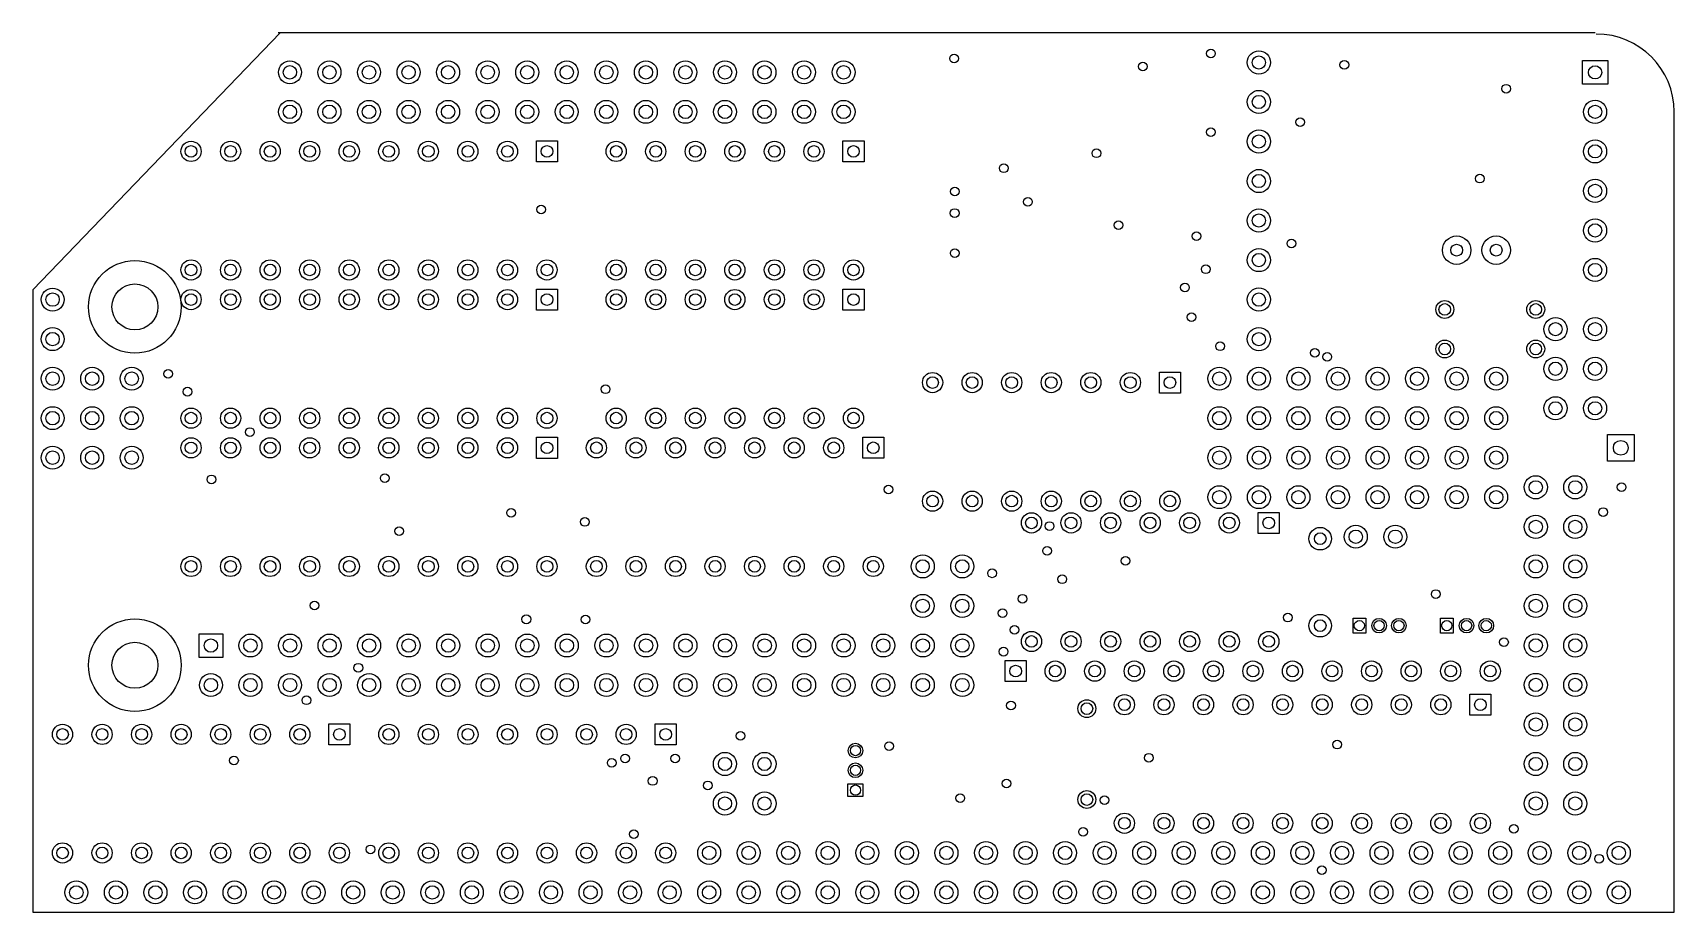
# Model space of a CAD drawing. Header units: millimetres. Extents: x 1016 to 1121, y -762 to -705.
import ezdxf

# ---------------------------------------------------------------- set-up
doc = ezdxf.new("R2010")
doc.units = ezdxf.units.MM

msp = doc.modelspace()

# ---------------------------------------------------------------- linework, layer by layer
for points in [[(1031.875, -705.485), (1016, -721.995), (1016, -762)], [(1116.33, -705.485), (1031.748, -705.485)], [(1121.41, -762), (1121.41, -710.565)], [(1016, -762), (1121.41, -762)]]:
    msp.add_lwpolyline(points)
for points in [[(1117.14788, -707.256269), (1117.14788, -708.796271), (1115.51466, -708.796271), (1115.51466, -707.256269)], [(1049.69564, -712.42936), (1049.69564, -713.78064), (1048.34436, -713.78064), (1048.34436, -712.42936)], [(1069.38064, -712.42936), (1069.38064, -713.78064), (1068.02936, -713.78064), (1068.02936, -712.42936)], [(1049.69564, -721.95436), (1049.69564, -723.30564), (1048.34436, -723.30564), (1048.34436, -721.95436)], [(1069.38064, -721.95436), (1069.38064, -723.30564), (1068.02936, -723.30564), (1068.02936, -721.95436)], [(1089.70064, -727.28836), (1089.70064, -728.63964), (1088.34936, -728.63964), (1088.34936, -727.28836)], [(1049.69564, -731.4819), (1049.69564, -732.83318), (1048.34436, -732.83318), (1048.34436, -731.4819)], [(1070.65064, -731.47936), (1070.65064, -732.83064), (1069.29936, -732.83064), (1069.29936, -731.47936)], [(1117.13264, -731.30664), (1118.8319, -731.30664), (1118.8319, -733.0059), (1117.13264, -733.0059)], [(1096.050005, -736.305995), (1096.050005, -737.656005), (1094.699995, -737.656005), (1094.699995, -736.305995)], [(1100.7852, -743.1024), (1101.598, -743.1024), (1101.598, -744.0676), (1100.7852, -744.0676)], [(1106.3986, -743.1024), (1107.2114, -743.1024), (1107.2114, -744.0676), (1106.3986, -744.0676)], [(1028.198807, -745.624468), (1026.674807, -745.624468), (1026.674807, -744.100468), (1028.198807, -744.100468)], [(1078.44336, -745.83036), (1079.79464, -745.83036), (1079.79464, -747.18164), (1078.44336, -747.18164)], [(1109.63964, -747.98936), (1109.63964, -749.34064), (1108.28836, -749.34064), (1108.28836, -747.98936)], [(1036.36318, -749.8969), (1036.36318, -751.24818), (1035.0119, -751.24818), (1035.0119, -749.8969)], [(1057.31818, -749.8969), (1057.31818, -751.24818), (1055.9669, -751.24818), (1055.9669, -749.8969)], [(1068.3494, -754.5578), (1068.3494, -753.745), (1069.3146, -753.745), (1069.3146, -754.5578)]]:
    msp.add_lwpolyline(points, close=True)
for centre, radius in [((1032.51, -708.025), 0.7366), ((1035.05, -708.025), 0.7366), ((1037.59, -708.025), 0.7366), ((1040.13, -708.025), 0.7366), ((1042.67, -708.025), 0.7366), ((1045.21, -708.025), 0.7366), ((1047.75, -708.025), 0.7366), ((1050.29, -708.025), 0.7366), ((1052.83, -708.025), 0.7366), ((1055.37, -708.025), 0.7366), ((1057.91, -708.025), 0.7366), ((1060.45, -708.025), 0.7366), ((1062.99, -708.025), 0.7366), ((1065.53, -708.025), 0.7366), ((1068.07, -708.025), 0.7366), ((1075.16168, -707.14108), 0.279603), ((1091.66152, -706.81088), 0.279603), ((1094.74, -707.39), 0.744601), ((1094.74, -707.39), 0.424612), ((1100.2264, -707.5424), 0.279603), ((1032.51, -708.025), 0.4318), ((1035.05, -708.025), 0.4318), ((1037.59, -708.025), 0.4318), ((1040.13, -708.025), 0.4318), ((1042.67, -708.025), 0.4318), ((1045.21, -708.025), 0.4318), ((1047.75, -708.025), 0.4318), ((1050.29, -708.025), 0.4318), ((1052.83, -708.025), 0.4318), ((1055.37, -708.025), 0.4318), ((1057.91, -708.025), 0.4318), ((1060.45, -708.025), 0.4318), ((1062.99, -708.025), 0.4318), ((1065.53, -708.025), 0.4318), ((1068.07, -708.025), 0.4318), ((1087.28256, -707.64654), 0.279603), ((1116.33127, -708.02627), 0.424612), ((1094.74, -709.93), 0.744601), ((1110.615, -709.07656), 0.279603), ((1032.51, -710.565), 0.7366), ((1032.51, -710.565), 0.4318), ((1035.05, -710.565), 0.7366), ((1035.05, -710.565), 0.4318), ((1037.59, -710.565), 0.7366), ((1037.59, -710.565), 0.4318), ((1040.13, -710.565), 0.7366), ((1040.13, -710.565), 0.4318), ((1042.67, -710.565), 0.7366), ((1042.67, -710.565), 0.4318), ((1045.21, -710.565), 0.7366), ((1045.21, -710.565), 0.4318), ((1047.75, -710.565), 0.7366), ((1047.75, -710.565), 0.4318), ((1050.29, -710.565), 0.7366), ((1050.29, -710.565), 0.4318), ((1052.83, -710.565), 0.7366), ((1052.83, -710.565), 0.4318), ((1055.37, -710.565), 0.7366), ((1055.37, -710.565), 0.4318), ((1057.91, -710.565), 0.7366), ((1057.91, -710.565), 0.4318), ((1060.45, -710.565), 0.7366), ((1060.45, -710.565), 0.4318), ((1062.99, -710.565), 0.7366), ((1062.99, -710.565), 0.4318), ((1065.53, -710.565), 0.7366), ((1065.53, -710.565), 0.4318), ((1068.07, -710.565), 0.7366), ((1068.07, -710.565), 0.4318), ((1094.74, -709.93), 0.424612), ((1116.33, -710.565), 0.744601), ((1116.33, -710.565), 0.424612), ((1097.38922, -711.2254), 0.279603), ((1026.16, -713.105), 0.649605), ((1028.7, -713.105), 0.649605), ((1031.24, -713.105), 0.649605), ((1033.78, -713.105), 0.649605), ((1036.32, -713.105), 0.649605), ((1038.86, -713.105), 0.649605), ((1041.4, -713.105), 0.649605), ((1043.94, -713.105), 0.649605), ((1046.48, -713.105), 0.649605), ((1053.465, -713.105), 0.649605), ((1056.005, -713.105), 0.649605), ((1058.545, -713.105), 0.649605), ((1061.085, -713.105), 0.649605), ((1063.625, -713.105), 0.649605), ((1066.165, -713.105), 0.649605), ((1091.64882, -711.87564), 0.279603), ((1094.74, -712.47), 0.744601), ((1094.74, -712.47), 0.424612), ((1116.33, -713.105), 0.744601), ((1026.16, -713.105), 0.374599), ((1028.7, -713.105), 0.374599), ((1031.24, -713.105), 0.374599), ((1033.78, -713.105), 0.374599), ((1036.32, -713.105), 0.374599), ((1038.86, -713.105), 0.374599), ((1041.4, -713.105), 0.374599), ((1043.94, -713.105), 0.374599), ((1046.48, -713.105), 0.374599), ((1049.02, -713.105), 0.374599), ((1053.465, -713.105), 0.374599), ((1056.005, -713.105), 0.374599), ((1058.545, -713.105), 0.374599), ((1061.085, -713.105), 0.374599), ((1063.625, -713.105), 0.374599), ((1066.165, -713.105), 0.374599), ((1068.705, -713.105), 0.374599), ((1084.30314, -713.22946), 0.279603), ((1116.33, -713.105), 0.424612), ((1078.35192, -714.19212), 0.279603), ((1094.74, -715.01), 0.744601), ((1094.74, -715.01), 0.424612), ((1108.92844, -714.8576), 0.279603), ((1075.20994, -715.68564), 0.279603), ((1116.33, -715.645), 0.744601), ((1116.33, -715.645), 0.424612), ((1048.64408, -716.84134), 0.279603), ((1079.90894, -716.34604), 0.279603), ((1075.20232, -717.06994), 0.279603), ((1085.723, -717.85226), 0.279603), ((1094.74, -717.55), 0.744601), ((1094.74, -717.55), 0.424612), ((1116.33, -718.185), 0.744601), ((1116.33, -718.185), 0.424612), ((1090.73188, -718.55584), 0.279603), ((1096.82788, -719.0232), 0.279603), ((1107.44, -719.455), 0.9144), ((1109.98, -719.455), 0.9144), ((1075.20486, -719.64804), 0.279603), ((1094.74, -720.09), 0.744601), ((1094.74, -720.09), 0.424612), ((1107.44, -719.455), 0.381), ((1109.98, -719.455), 0.381), ((1022.554978, -723.0999), 2.974594), ((1026.16, -720.725), 0.649605), ((1026.16, -720.725), 0.374599), ((1028.7, -720.725), 0.649605), ((1028.7, -720.725), 0.374599), ((1031.24, -720.725), 0.649605), ((1031.24, -720.725), 0.374599), ((1033.78, -720.725), 0.649605), ((1033.78, -720.725), 0.374599), ((1036.32, -720.725), 0.649605), ((1036.32, -720.725), 0.374599), ((1038.86, -720.725), 0.649605), ((1038.86, -720.725), 0.374599), ((1041.4, -720.725), 0.649605), ((1041.4, -720.725), 0.374599), ((1043.94, -720.725), 0.649605), ((1043.94, -720.725), 0.374599), ((1046.48, -720.725), 0.649605), ((1046.48, -720.725), 0.374599), ((1049.02, -720.725), 0.649605), ((1049.02, -720.725), 0.374599), ((1053.465, -720.725), 0.649605), ((1053.465, -720.725), 0.374599), ((1056.005, -720.725), 0.649605), ((1056.005, -720.725), 0.374599), ((1058.545, -720.725), 0.649605), ((1058.545, -720.725), 0.374599), ((1061.085, -720.725), 0.649605), ((1061.085, -720.725), 0.374599), ((1063.625, -720.725), 0.649605), ((1063.625, -720.725), 0.374599), ((1066.165, -720.725), 0.649605), ((1066.165, -720.725), 0.374599), ((1068.705, -720.725), 0.649605), ((1068.705, -720.725), 0.374599), ((1091.32624, -720.68182), 0.279603), ((1116.33, -720.725), 0.744601), ((1116.33, -720.725), 0.424612), ((1017.27, -722.63), 0.7366), ((1022.554978, -723.0999), 1.474597), ((1026.16, -722.63), 0.649605), ((1028.7, -722.63), 0.649605), ((1031.24, -722.63), 0.649605), ((1033.78, -722.63), 0.649605), ((1036.32, -722.63), 0.649605), ((1038.86, -722.63), 0.649605), ((1041.4, -722.63), 0.649605), ((1043.94, -722.63), 0.649605), ((1046.48, -722.63), 0.649605), ((1053.465, -722.63), 0.649605), ((1056.005, -722.63), 0.649605), ((1058.545, -722.63), 0.649605), ((1061.085, -722.63), 0.649605), ((1063.625, -722.63), 0.649605), ((1066.165, -722.63), 0.649605), ((1089.99274, -721.8553), 0.279603), ((1094.74, -722.63), 0.744601), ((1017.27, -722.63), 0.4318), ((1026.16, -722.63), 0.374599), ((1028.7, -722.63), 0.374599), ((1031.24, -722.63), 0.374599), ((1033.78, -722.63), 0.374599), ((1036.32, -722.63), 0.374599), ((1038.86, -722.63), 0.374599), ((1041.4, -722.63), 0.374599), ((1043.94, -722.63), 0.374599), ((1046.48, -722.63), 0.374599), ((1049.02, -722.63), 0.374599), ((1053.465, -722.63), 0.374599), ((1056.005, -722.63), 0.374599), ((1058.545, -722.63), 0.374599), ((1061.085, -722.63), 0.374599), ((1063.625, -722.63), 0.374599), ((1066.165, -722.63), 0.374599), ((1068.705, -722.63), 0.374599), ((1094.74, -722.63), 0.424612), ((1106.678, -723.265), 0.574599), ((1106.678, -723.265), 0.374599), ((1112.52, -723.265), 0.574599), ((1112.52, -723.265), 0.374599), ((1090.41184, -723.76538), 0.279603), ((1113.79, -724.535), 0.744601), ((1113.79, -724.535), 0.424612), ((1116.33, -724.535), 0.744601), ((1116.33, -724.535), 0.424612), ((1017.27, -725.17), 0.7366), ((1017.27, -725.17), 0.4318), ((1094.74, -725.17), 0.744601), ((1094.74, -725.17), 0.424612), ((1092.24572, -725.63228), 0.279603), ((1098.33156, -726.05392), 0.279603), ((1099.13166, -726.313), 0.279603), ((1106.678, -725.805), 0.574599), ((1106.678, -725.805), 0.374599), ((1112.52, -725.805), 0.574599), ((1112.52, -725.805), 0.374599), ((1017.27, -727.71), 0.7366), ((1017.27, -727.71), 0.4318), ((1019.81, -727.71), 0.7366), ((1019.81, -727.71), 0.4318), ((1022.35, -727.71), 0.7366), ((1022.35, -727.71), 0.4318), ((1024.69696, -727.39758), 0.279603), ((1073.785, -727.964), 0.649605), ((1076.325, -727.964), 0.649605), ((1078.865, -727.964), 0.649605), ((1081.405, -727.964), 0.649605), ((1083.945, -727.964), 0.649605), ((1086.485, -727.964), 0.649605), ((1092.2, -727.71), 0.7366), ((1092.2, -727.71), 0.4318), ((1094.74, -727.71), 0.7366), ((1094.74, -727.71), 0.4318), ((1097.28, -727.71), 0.7366), ((1097.28, -727.71), 0.4318), ((1099.82, -727.71), 0.7366), ((1099.82, -727.71), 0.4318), ((1102.36, -727.71), 0.7366), ((1102.36, -727.71), 0.4318), ((1104.9, -727.71), 0.7366), ((1104.9, -727.71), 0.4318), ((1107.44, -727.71), 0.7366), ((1107.44, -727.71), 0.4318), ((1109.98, -727.71), 0.7366), ((1109.98, -727.71), 0.4318), ((1113.79, -727.075), 0.744601), ((1113.79, -727.075), 0.424612), ((1116.33, -727.075), 0.744601), ((1116.33, -727.075), 0.424612), ((1025.9314, -728.5482), 0.279603), ((1052.78682, -728.39326), 0.279603), ((1073.785, -727.964), 0.374599), ((1076.325, -727.964), 0.374599), ((1078.865, -727.964), 0.374599), ((1081.405, -727.964), 0.374599), ((1083.945, -727.964), 0.374599), ((1086.485, -727.964), 0.374599), ((1089.025, -727.964), 0.374599), ((1113.79, -729.615), 0.744601), ((1113.79, -729.615), 0.424612), ((1116.33, -729.615), 0.744601), ((1116.33, -729.615), 0.424612), ((1017.27, -730.25), 0.7366), ((1017.27, -730.25), 0.4318), ((1019.81, -730.25), 0.7366), ((1019.81, -730.25), 0.4318), ((1022.35, -730.25), 0.7366), ((1022.35, -730.25), 0.4318), ((1026.16, -730.25), 0.649605), ((1026.16, -730.25), 0.374599), ((1028.7, -730.25), 0.649605), ((1028.7, -730.25), 0.374599), ((1031.24, -730.25), 0.649605), ((1031.24, -730.25), 0.374599), ((1033.78, -730.25), 0.649605), ((1033.78, -730.25), 0.374599), ((1036.32, -730.25), 0.649605), ((1036.32, -730.25), 0.374599), ((1038.86, -730.25), 0.649605), ((1038.86, -730.25), 0.374599), ((1041.4, -730.25), 0.649605), ((1041.4, -730.25), 0.374599), ((1043.94, -730.25), 0.649605), ((1043.94, -730.25), 0.374599), ((1046.48, -730.25), 0.649605), ((1046.48, -730.25), 0.374599), ((1049.02, -730.25), 0.649605), ((1049.02, -730.25), 0.374599), ((1053.465, -730.25), 0.649605), ((1053.465, -730.25), 0.374599), ((1056.005, -730.25), 0.649605), ((1056.005, -730.25), 0.374599), ((1058.545, -730.25), 0.649605), ((1058.545, -730.25), 0.374599), ((1061.085, -730.25), 0.649605), ((1061.085, -730.25), 0.374599), ((1063.625, -730.25), 0.649605), ((1063.625, -730.25), 0.374599), ((1066.165, -730.25), 0.649605), ((1066.165, -730.25), 0.374599), ((1068.705, -730.25), 0.649605), ((1068.705, -730.25), 0.374599), ((1092.2, -730.25), 0.7366), ((1092.2, -730.25), 0.4318), ((1094.74, -730.25), 0.7366), ((1094.74, -730.25), 0.4318), ((1097.28, -730.25), 0.7366), ((1097.28, -730.25), 0.4318), ((1099.82, -730.25), 0.7366), ((1099.82, -730.25), 0.4318), ((1102.36, -730.25), 0.7366), ((1102.36, -730.25), 0.4318), ((1104.9, -730.25), 0.7366), ((1104.9, -730.25), 0.4318), ((1107.44, -730.25), 0.7366), ((1107.44, -730.25), 0.4318), ((1109.98, -730.25), 0.7366), ((1109.98, -730.25), 0.4318), ((1026.16, -732.15754), 0.649605), ((1028.7, -732.15754), 0.649605), ((1029.9446, -731.14408), 0.279603), ((1031.24, -732.15754), 0.649605), ((1033.78, -732.15754), 0.649605), ((1036.32, -732.15754), 0.649605), ((1038.86, -732.15754), 0.649605), ((1041.4, -732.15754), 0.649605), ((1043.94, -732.15754), 0.649605), ((1046.48, -732.15754), 0.649605), ((1052.195, -732.155), 0.649605), ((1054.735, -732.155), 0.649605), ((1057.275, -732.155), 0.649605), ((1059.815, -732.155), 0.649605), ((1062.355, -732.155), 0.649605), ((1064.895, -732.155), 0.649605), ((1067.435, -732.155), 0.649605), ((1017.27, -732.79), 0.7366), ((1017.27, -732.79), 0.4318), ((1019.81, -732.79), 0.7366), ((1019.81, -732.79), 0.4318), ((1022.35, -732.79), 0.7366), ((1022.35, -732.79), 0.4318), ((1026.16, -732.15754), 0.374599), ((1028.7, -732.15754), 0.374599), ((1031.24, -732.15754), 0.374599), ((1033.78, -732.15754), 0.374599), ((1036.32, -732.15754), 0.374599), ((1038.86, -732.15754), 0.374599), ((1041.4, -732.15754), 0.374599), ((1043.94, -732.15754), 0.374599), ((1046.48, -732.15754), 0.374599), ((1049.02, -732.15754), 0.374599), ((1052.195, -732.155), 0.374599), ((1054.735, -732.155), 0.374599), ((1057.275, -732.155), 0.374599), ((1059.815, -732.155), 0.374599), ((1062.355, -732.155), 0.374599), ((1064.895, -732.155), 0.374599), ((1067.435, -732.155), 0.374599), ((1069.975, -732.155), 0.374599), ((1092.2, -732.79), 0.7366), ((1092.2, -732.79), 0.4318), ((1094.74, -732.79), 0.7366), ((1094.74, -732.79), 0.4318), ((1097.28, -732.79), 0.7366), ((1097.28, -732.79), 0.4318), ((1099.82, -732.79), 0.7366), ((1099.82, -732.79), 0.4318), ((1102.36, -732.79), 0.7366), ((1102.36, -732.79), 0.4318), ((1104.9, -732.79), 0.7366), ((1104.9, -732.79), 0.4318), ((1107.44, -732.79), 0.7366), ((1107.44, -732.79), 0.4318), ((1109.98, -732.79), 0.7366), ((1109.98, -732.79), 0.4318), ((1117.98227, -732.15627), 0.47498), ((1027.4681, -734.18446), 0.279603), ((1038.59838, -734.10826), 0.279603), ((1070.95798, -734.8347), 0.279603), ((1092.2, -735.33), 0.7366), ((1094.74, -735.33), 0.7366), ((1097.28, -735.33), 0.7366), ((1099.82, -735.33), 0.7366), ((1102.36, -735.33), 0.7366), ((1104.9, -735.33), 0.7366), ((1107.44, -735.33), 0.7366), ((1109.98, -735.33), 0.7366), ((1112.52, -734.695), 0.744601), ((1112.52, -734.695), 0.424612), ((1115.06, -734.695), 0.744601), ((1115.06, -734.695), 0.424612), ((1118.03434, -734.68992), 0.279603), ((1073.785, -735.584), 0.649605), ((1073.785, -735.584), 0.374599), ((1076.325, -735.584), 0.649605), ((1076.325, -735.584), 0.374599), ((1078.865, -735.584), 0.649605), ((1078.865, -735.584), 0.374599), ((1081.405, -735.584), 0.649605), ((1081.405, -735.584), 0.374599), ((1083.945, -735.584), 0.649605), ((1083.945, -735.584), 0.374599), ((1086.485, -735.584), 0.649605), ((1086.485, -735.584), 0.374599), ((1089.025, -735.584), 0.649605), ((1089.025, -735.584), 0.374599), ((1092.2, -735.33), 0.4318), ((1094.74, -735.33), 0.4318), ((1097.28, -735.33), 0.4318), ((1099.82, -735.33), 0.4318), ((1102.36, -735.33), 0.4318), ((1104.9, -735.33), 0.4318), ((1107.44, -735.33), 0.4318), ((1109.98, -735.33), 0.4318), ((1046.71368, -736.3333), 0.279603), ((1051.45332, -736.92004), 0.279603), ((1080.135, -736.981), 0.649605), ((1080.135, -736.981), 0.374599), ((1082.675, -736.981), 0.649605), ((1082.675, -736.981), 0.374599), ((1085.215, -736.981), 0.649605), ((1085.215, -736.981), 0.374599), ((1087.755, -736.981), 0.649605), ((1087.755, -736.981), 0.374599), ((1090.295, -736.981), 0.649605), ((1090.295, -736.981), 0.374599), ((1092.835, -736.981), 0.649605), ((1092.835, -736.981), 0.374599), ((1095.375, -736.981), 0.374599), ((1112.52, -737.235), 0.744601), ((1112.52, -737.235), 0.424612), ((1115.06, -737.235), 0.744601), ((1115.06, -737.235), 0.424612), ((1116.84562, -736.28504), 0.279603), ((1039.52802, -737.50932), 0.279603), ((1081.29832, -737.1842), 0.279603), ((1098.677, -737.997), 0.724599), ((1098.677, -737.997), 0.374599), ((1100.963, -737.87), 0.7366), ((1100.963, -737.87), 0.4318), ((1103.503, -737.87), 0.7366), ((1103.503, -737.87), 0.4318), ((1081.13576, -738.78186), 0.279603), ((1026.16, -739.77754), 0.649605), ((1026.16, -739.77754), 0.374599), ((1028.7, -739.77754), 0.649605), ((1028.7, -739.77754), 0.374599), ((1031.24, -739.77754), 0.649605), ((1031.24, -739.77754), 0.374599), ((1033.78, -739.77754), 0.649605), ((1033.78, -739.77754), 0.374599), ((1036.32, -739.77754), 0.649605), ((1036.32, -739.77754), 0.374599), ((1038.86, -739.77754), 0.649605), ((1038.86, -739.77754), 0.374599), ((1041.4, -739.77754), 0.649605), ((1041.4, -739.77754), 0.374599), ((1043.94, -739.77754), 0.649605), ((1043.94, -739.77754), 0.374599), ((1046.48, -739.77754), 0.649605), ((1046.48, -739.77754), 0.374599), ((1049.02, -739.77754), 0.649605), ((1049.02, -739.77754), 0.374599), ((1052.195, -739.775), 0.649605), ((1052.195, -739.775), 0.374599), ((1054.735, -739.775), 0.649605), ((1054.735, -739.775), 0.374599), ((1057.275, -739.775), 0.649605), ((1057.275, -739.775), 0.374599), ((1059.815, -739.775), 0.649605), ((1059.815, -739.775), 0.374599), ((1062.355, -739.775), 0.649605), ((1062.355, -739.775), 0.374599), ((1064.895, -739.775), 0.649605), ((1064.895, -739.775), 0.374599), ((1067.435, -739.775), 0.649605), ((1067.435, -739.775), 0.374599), ((1069.975, -739.775), 0.649605), ((1069.975, -739.775), 0.374599), ((1073.15, -739.775), 0.744601), ((1073.15, -739.775), 0.424612), ((1075.69, -739.775), 0.744601), ((1075.69, -739.775), 0.424612), ((1077.60262, -740.22204), 0.279603), ((1086.17512, -739.4194), 0.279603), ((1112.52, -739.775), 0.744601), ((1112.52, -739.775), 0.424612), ((1115.06, -739.775), 0.744601), ((1115.06, -739.775), 0.424612), ((1082.11366, -740.60558), 0.279603), ((1034.08988, -742.29468), 0.279603), ((1073.15, -742.315), 0.7366), ((1073.15, -742.315), 0.431597), ((1075.69, -742.315), 0.7366), ((1075.69, -742.315), 0.431597), ((1079.5635, -741.85526), 0.279603), ((1106.09634, -741.553), 0.279603), ((1112.52, -742.315), 0.744601), ((1112.52, -742.315), 0.424612), ((1115.06, -742.315), 0.744601), ((1115.06, -742.315), 0.424612), ((1047.69412, -743.1786), 0.279603), ((1051.49904, -743.1913), 0.279603), ((1078.2808, -742.7849), 0.279603), ((1096.59928, -743.06938), 0.279603), ((1098.677, -743.585), 0.724599), ((1102.4616, -743.585), 0.4699), ((1103.7316, -743.585), 0.4699), ((1108.075, -743.585), 0.4699), ((1109.345, -743.585), 0.4699), ((1022.554978, -746.13008), 2.974594), ((1029.976604, -744.86262), 0.7366), ((1032.516604, -744.86262), 0.7366), ((1035.056604, -744.86262), 0.7366), ((1037.596604, -744.86262), 0.7366), ((1040.136604, -744.86262), 0.7366), ((1042.676604, -744.86262), 0.7366), ((1045.216604, -744.86262), 0.7366), ((1047.756604, -744.86262), 0.7366), ((1050.296604, -744.86262), 0.7366), ((1052.836604, -744.86262), 0.7366), ((1055.376604, -744.86262), 0.7366), ((1057.916604, -744.86262), 0.7366), ((1060.456604, -744.86262), 0.7366), ((1062.996604, -744.86262), 0.7366), ((1065.536604, -744.86262), 0.7366), ((1068.076604, -744.86262), 0.7366), ((1070.616604, -744.86262), 0.7366), ((1073.156604, -744.86262), 0.7366), ((1075.696604, -744.86262), 0.7366), ((1079.04026, -743.85678), 0.279603), ((1080.135, -744.601), 0.649605), ((1082.675, -744.601), 0.649605), ((1085.215, -744.601), 0.649605), ((1087.755, -744.601), 0.649605), ((1090.295, -744.601), 0.649605), ((1092.835, -744.601), 0.649605), ((1095.375, -744.601), 0.649605), ((1098.677, -743.585), 0.374599), ((1101.1916, -743.585), 0.3302), ((1102.4616, -743.585), 0.3302), ((1103.7316, -743.585), 0.3302), ((1106.805, -743.585), 0.3302), ((1108.075, -743.585), 0.3302), ((1109.345, -743.585), 0.3302), ((1112.52, -744.855), 0.744601), ((1115.06, -744.855), 0.744601), ((1022.554978, -746.13008), 1.474597), ((1027.436858, -744.862366), 0.4318), ((1029.976604, -744.86262), 0.4318), ((1032.516604, -744.86262), 0.4318), ((1035.056604, -744.86262), 0.4318), ((1037.596604, -744.86262), 0.4318), ((1040.136604, -744.86262), 0.4318), ((1042.676604, -744.86262), 0.4318), ((1045.216604, -744.86262), 0.4318), ((1047.756604, -744.86262), 0.4318), ((1050.296604, -744.86262), 0.4318), ((1052.836604, -744.86262), 0.4318), ((1055.376604, -744.86262), 0.4318), ((1057.916604, -744.86262), 0.4318), ((1060.456604, -744.86262), 0.4318), ((1062.996604, -744.86262), 0.4318), ((1065.536604, -744.86262), 0.4318), ((1068.076604, -744.86262), 0.4318), ((1070.616604, -744.86262), 0.4318), ((1073.156604, -744.86262), 0.4318), ((1075.696604, -744.86262), 0.4318), ((1078.34684, -745.25632), 0.279603), ((1080.135, -744.601), 0.374599), ((1082.675, -744.601), 0.374599), ((1085.215, -744.601), 0.374599), ((1087.755, -744.601), 0.374599), ((1090.295, -744.601), 0.374599), ((1092.835, -744.601), 0.374599), ((1095.375, -744.601), 0.374599), ((1110.48038, -744.64418), 0.279603), ((1112.52, -744.855), 0.424612), ((1115.06, -744.855), 0.424612), ((1036.9042, -746.28756), 0.279603), ((1079.119, -746.506), 0.374599), ((1081.659, -746.506), 0.649605), ((1081.659, -746.506), 0.374599), ((1084.199, -746.506), 0.649605), ((1084.199, -746.506), 0.374599), ((1086.739, -746.506), 0.649605), ((1086.739, -746.506), 0.374599), ((1089.279, -746.506), 0.649605), ((1089.279, -746.506), 0.374599), ((1091.819, -746.506), 0.649605), ((1091.819, -746.506), 0.374599), ((1094.359, -746.506), 0.649605), ((1094.359, -746.506), 0.374599), ((1096.899, -746.506), 0.649605), ((1096.899, -746.506), 0.374599), ((1099.439, -746.506), 0.649605), ((1099.439, -746.506), 0.374599), ((1101.979, -746.506), 0.649605), ((1101.979, -746.506), 0.374599), ((1104.519, -746.506), 0.649605), ((1104.519, -746.506), 0.374599), ((1107.059, -746.506), 0.649605), ((1107.059, -746.506), 0.374599), ((1109.599, -746.506), 0.649605), ((1109.599, -746.506), 0.374599), ((1027.436604, -747.40262), 0.7366), ((1027.436604, -747.40262), 0.4318), ((1029.976604, -747.40262), 0.7366), ((1029.976604, -747.40262), 0.4318), ((1032.516604, -747.40262), 0.7366), ((1032.516604, -747.40262), 0.4318), ((1035.056604, -747.40262), 0.7366), ((1035.056604, -747.40262), 0.4318), ((1037.596604, -747.40262), 0.7366), ((1037.596604, -747.40262), 0.4318), ((1040.136604, -747.40262), 0.7366), ((1040.136604, -747.40262), 0.4318), ((1042.676604, -747.40262), 0.7366), ((1042.676604, -747.40262), 0.4318), ((1045.216604, -747.40262), 0.7366), ((1045.216604, -747.40262), 0.4318), ((1047.756604, -747.40262), 0.7366), ((1047.756604, -747.40262), 0.4318), ((1050.296604, -747.40262), 0.7366), ((1050.296604, -747.40262), 0.4318), ((1052.836604, -747.40262), 0.7366), ((1052.836604, -747.40262), 0.4318), ((1055.376604, -747.40262), 0.7366), ((1055.376604, -747.40262), 0.4318), ((1057.916604, -747.40262), 0.7366), ((1057.916604, -747.40262), 0.4318), ((1060.456604, -747.40262), 0.7366), ((1060.456604, -747.40262), 0.4318), ((1062.996604, -747.40262), 0.7366), ((1062.996604, -747.40262), 0.4318), ((1065.536604, -747.40262), 0.7366), ((1065.536604, -747.40262), 0.4318), ((1068.076604, -747.40262), 0.7366), ((1068.076604, -747.40262), 0.4318), ((1070.616604, -747.40262), 0.7366), ((1070.616604, -747.40262), 0.4318), ((1073.156604, -747.40262), 0.7366), ((1073.156604, -747.40262), 0.4318), ((1075.696604, -747.40262), 0.7366), ((1075.696604, -747.40262), 0.4318), ((1112.52, -747.395), 0.744601), ((1112.52, -747.395), 0.424612), ((1115.06, -747.395), 0.744601), ((1115.06, -747.395), 0.424612), ((1033.56918, -748.38306), 0.279603), ((1083.691, -748.919), 0.574599), ((1086.104, -748.665), 0.649605), ((1086.104, -748.665), 0.374599), ((1088.644, -748.665), 0.649605), ((1088.644, -748.665), 0.374599), ((1091.184, -748.665), 0.649605), ((1091.184, -748.665), 0.374599), ((1093.724, -748.665), 0.649605), ((1093.724, -748.665), 0.374599), ((1096.264, -748.665), 0.649605), ((1096.264, -748.665), 0.374599), ((1098.804, -748.665), 0.649605), ((1098.804, -748.665), 0.374599), ((1101.344, -748.665), 0.649605), ((1101.344, -748.665), 0.374599), ((1103.884, -748.665), 0.649605), ((1103.884, -748.665), 0.374599), ((1106.424, -748.665), 0.649605), ((1106.424, -748.665), 0.374599), ((1108.964, -748.665), 0.374599), ((1078.81928, -748.7158), 0.279603), ((1083.691, -748.919), 0.374599), ((1112.52, -749.935), 0.744601), ((1115.06, -749.935), 0.744601), ((1017.90754, -750.57254), 0.649605), ((1017.90754, -750.57254), 0.374599), ((1020.44754, -750.57254), 0.649605), ((1020.44754, -750.57254), 0.374599), ((1022.98754, -750.57254), 0.649605), ((1022.98754, -750.57254), 0.374599), ((1025.52754, -750.57254), 0.649605), ((1025.52754, -750.57254), 0.374599), ((1028.06754, -750.57254), 0.649605), ((1028.06754, -750.57254), 0.374599), ((1030.60754, -750.57254), 0.649605), ((1030.60754, -750.57254), 0.374599), ((1033.14754, -750.57254), 0.649605), ((1033.14754, -750.57254), 0.374599), ((1035.68754, -750.57254), 0.374599), ((1038.86254, -750.57254), 0.649605), ((1038.86254, -750.57254), 0.374599), ((1041.40254, -750.57254), 0.649605), ((1041.40254, -750.57254), 0.374599), ((1043.94254, -750.57254), 0.649605), ((1043.94254, -750.57254), 0.374599), ((1046.48254, -750.57254), 0.649605), ((1046.48254, -750.57254), 0.374599), ((1049.02254, -750.57254), 0.649605), ((1049.02254, -750.57254), 0.374599), ((1051.56254, -750.57254), 0.649605), ((1051.56254, -750.57254), 0.374599), ((1054.10254, -750.57254), 0.649605), ((1054.10254, -750.57254), 0.374599), ((1056.64254, -750.57254), 0.374599), ((1061.44822, -750.66398), 0.279603), ((1112.52, -749.935), 0.424612), ((1115.06, -749.935), 0.424612), ((1068.832, -751.6114), 0.4699), ((1068.832, -751.6114), 0.3302), ((1070.98846, -751.332), 0.279603), ((1099.76666, -751.2304), 0.279603), ((1028.91844, -752.24894), 0.279603), ((1053.17544, -752.40642), 0.279603), ((1054.03396, -752.12702), 0.279603), ((1057.2496, -752.12448), 0.279603), ((1060.45, -752.475), 0.744601), ((1060.45, -752.475), 0.424612), ((1062.99, -752.475), 0.744601), ((1062.99, -752.475), 0.424612), ((1068.832, -752.8814), 0.4699), ((1068.832, -752.8814), 0.3302), ((1087.67118, -752.07368), 0.279603), ((1112.52, -752.475), 0.744601), ((1112.52, -752.475), 0.424612), ((1115.06, -752.475), 0.744601), ((1115.06, -752.475), 0.424612), ((1055.80688, -753.5672), 0.279603), ((1059.35018, -753.85168), 0.279603), ((1078.52718, -753.72722), 0.279603), ((1060.45, -755.015), 0.744601), ((1060.45, -755.015), 0.424612), ((1062.99, -755.015), 0.744601), ((1062.99, -755.015), 0.424612), ((1068.832, -754.1514), 0.3302), ((1075.563, -754.66702), 0.279603), ((1083.691, -754.761), 0.574599), ((1083.691, -754.761), 0.374599), ((1084.8213, -754.80418), 0.279603), ((1112.52, -755.015), 0.744601), ((1112.52, -755.015), 0.424612), ((1115.06, -755.015), 0.744601), ((1115.06, -755.015), 0.424612), ((1086.104, -756.285), 0.649605), ((1088.644, -756.285), 0.649605), ((1091.184, -756.285), 0.649605), ((1093.724, -756.285), 0.649605), ((1096.264, -756.285), 0.649605), ((1098.804, -756.285), 0.649605), ((1101.344, -756.285), 0.649605), ((1103.884, -756.285), 0.649605), ((1106.424, -756.285), 0.649605), ((1108.964, -756.285), 0.649605), ((1054.60038, -756.98604), 0.279603), ((1083.44716, -756.83364), 0.279603), ((1086.104, -756.285), 0.374599), ((1088.644, -756.285), 0.374599), ((1091.184, -756.285), 0.374599), ((1093.724, -756.285), 0.374599), ((1096.264, -756.285), 0.374599), ((1098.804, -756.285), 0.374599), ((1101.344, -756.285), 0.374599), ((1103.884, -756.285), 0.374599), ((1106.424, -756.285), 0.374599), ((1108.964, -756.285), 0.374599), ((1111.11538, -756.6406), 0.279603), ((1017.90754, -758.19254), 0.649605), ((1017.90754, -758.19254), 0.374599), ((1020.44754, -758.19254), 0.649605), ((1020.44754, -758.19254), 0.374599), ((1022.98754, -758.19254), 0.649605), ((1022.98754, -758.19254), 0.374599), ((1025.52754, -758.19254), 0.649605), ((1025.52754, -758.19254), 0.374599), ((1028.06754, -758.19254), 0.649605), ((1028.06754, -758.19254), 0.374599), ((1030.60754, -758.19254), 0.649605), ((1030.60754, -758.19254), 0.374599), ((1033.14754, -758.19254), 0.649605), ((1033.14754, -758.19254), 0.374599), ((1035.68754, -758.19254), 0.649605), ((1035.68754, -758.19254), 0.374599), ((1037.68906, -757.9614), 0.279603), ((1038.86254, -758.19254), 0.649605), ((1038.86254, -758.19254), 0.374599), ((1041.40254, -758.19254), 0.649605), ((1041.40254, -758.19254), 0.374599), ((1043.94254, -758.19254), 0.649605), ((1043.94254, -758.19254), 0.374599), ((1046.48254, -758.19254), 0.649605), ((1046.48254, -758.19254), 0.374599), ((1049.02254, -758.19254), 0.649605), ((1049.02254, -758.19254), 0.374599), ((1051.56254, -758.19254), 0.649605), ((1051.56254, -758.19254), 0.374599), ((1054.10254, -758.19254), 0.649605), ((1054.10254, -758.19254), 0.374599), ((1056.64254, -758.19254), 0.649605), ((1056.64254, -758.19254), 0.374599), ((1059.434, -758.19), 0.7366), ((1059.434, -758.19), 0.4318), ((1061.974, -758.19), 0.7366), ((1061.974, -758.19), 0.4318), ((1064.514, -758.19), 0.7366), ((1064.514, -758.19), 0.4318), ((1067.054, -758.19), 0.7366), ((1067.054, -758.19), 0.4318), ((1069.594, -758.19), 0.7366), ((1069.594, -758.19), 0.4318), ((1072.134, -758.19), 0.7366), ((1072.134, -758.19), 0.4318), ((1074.674, -758.19), 0.7366), ((1074.674, -758.19), 0.4318), ((1077.214, -758.19), 0.7366), ((1077.214, -758.19), 0.4318), ((1079.754, -758.19), 0.7366), ((1079.754, -758.19), 0.4318), ((1082.294, -758.19), 0.7366), ((1082.294, -758.19), 0.4318), ((1084.834, -758.19), 0.7366), ((1084.834, -758.19), 0.4318), ((1087.374, -758.19), 0.7366), ((1087.374, -758.19), 0.4318), ((1089.914, -758.19), 0.7366), ((1089.914, -758.19), 0.4318), ((1092.454, -758.19), 0.7366), ((1092.454, -758.19), 0.4318), ((1094.994, -758.19), 0.7366), ((1094.994, -758.19), 0.4318), ((1097.534, -758.19), 0.7366), ((1097.534, -758.19), 0.4318), ((1100.074, -758.19), 0.7366), ((1100.074, -758.19), 0.4318), ((1102.614, -758.19), 0.7366), ((1102.614, -758.19), 0.4318), ((1105.154, -758.19), 0.7366), ((1105.154, -758.19), 0.4318), ((1107.694, -758.19), 0.7366), ((1107.694, -758.19), 0.4318), ((1110.234, -758.19), 0.7366), ((1110.234, -758.19), 0.4318), ((1112.774, -758.19), 0.7366), ((1112.774, -758.19), 0.4318), ((1115.314, -758.19), 0.7366), ((1115.314, -758.19), 0.4318), ((1117.854, -758.19), 0.7366), ((1117.854, -758.19), 0.4318), ((1116.584, -758.56338), 0.279603), ((1018.794, -760.73), 0.7366), ((1021.334, -760.73), 0.7366), ((1023.874, -760.73), 0.7366), ((1026.414, -760.73), 0.7366), ((1028.954, -760.73), 0.7366), ((1031.494, -760.73), 0.7366), ((1034.034, -760.73), 0.7366), ((1036.574, -760.73), 0.7366), ((1039.114, -760.73), 0.7366), ((1041.654, -760.73), 0.7366), ((1044.194, -760.73), 0.7366), ((1046.734, -760.73), 0.7366), ((1049.274, -760.73), 0.7366), ((1051.814, -760.73), 0.7366), ((1054.354, -760.73), 0.7366), ((1056.894, -760.73), 0.7366), ((1059.434, -760.73), 0.7366), ((1061.974, -760.73), 0.7366), ((1064.514, -760.73), 0.7366), ((1067.054, -760.73), 0.7366), ((1069.594, -760.73), 0.7366), ((1072.134, -760.73), 0.7366), ((1074.674, -760.73), 0.7366), ((1077.214, -760.73), 0.7366), ((1079.754, -760.73), 0.7366), ((1082.294, -760.73), 0.7366), ((1084.834, -760.73), 0.7366), ((1087.374, -760.73), 0.7366), ((1089.914, -760.73), 0.7366), ((1092.454, -760.73), 0.7366), ((1094.994, -760.73), 0.7366), ((1097.534, -760.73), 0.7366), ((1098.78114, -759.30252), 0.279603), ((1100.074, -760.73), 0.7366), ((1102.614, -760.73), 0.7366), ((1105.154, -760.73), 0.7366), ((1107.694, -760.73), 0.7366), ((1110.234, -760.73), 0.7366), ((1112.774, -760.73), 0.7366), ((1115.314, -760.73), 0.7366), ((1117.854, -760.73), 0.7366), ((1018.794, -760.73), 0.4318), ((1021.334, -760.73), 0.4318), ((1023.874, -760.73), 0.4318), ((1026.414, -760.73), 0.4318), ((1028.954, -760.73), 0.4318), ((1031.494, -760.73), 0.4318), ((1034.034, -760.73), 0.4318), ((1036.574, -760.73), 0.4318), ((1039.114, -760.73), 0.4318), ((1041.654, -760.73), 0.4318), ((1044.194, -760.73), 0.4318), ((1046.734, -760.73), 0.4318), ((1049.274, -760.73), 0.4318), ((1051.814, -760.73), 0.4318), ((1054.354, -760.73), 0.4318), ((1056.894, -760.73), 0.4318), ((1059.434, -760.73), 0.4318), ((1061.974, -760.73), 0.4318), ((1064.514, -760.73), 0.4318), ((1067.054, -760.73), 0.4318), ((1069.594, -760.73), 0.4318), ((1072.134, -760.73), 0.4318), ((1074.674, -760.73), 0.4318), ((1077.214, -760.73), 0.4318), ((1079.754, -760.73), 0.4318), ((1082.294, -760.73), 0.4318), ((1084.834, -760.73), 0.4318), ((1087.374, -760.73), 0.4318), ((1089.914, -760.73), 0.4318), ((1092.454, -760.73), 0.4318), ((1094.994, -760.73), 0.4318), ((1097.534, -760.73), 0.4318), ((1100.074, -760.73), 0.4318), ((1102.614, -760.73), 0.4318), ((1105.154, -760.73), 0.4318), ((1107.694, -760.73), 0.4318), ((1110.234, -760.73), 0.4318), ((1112.774, -760.73), 0.4318), ((1115.314, -760.73), 0.4318), ((1117.854, -760.73), 0.4318)]:
    msp.add_circle(centre, radius)
msp.add_arc((1116.41001, -710.565), 4.99999, 0, 90)

doc.saveas('drawing.dxf')
